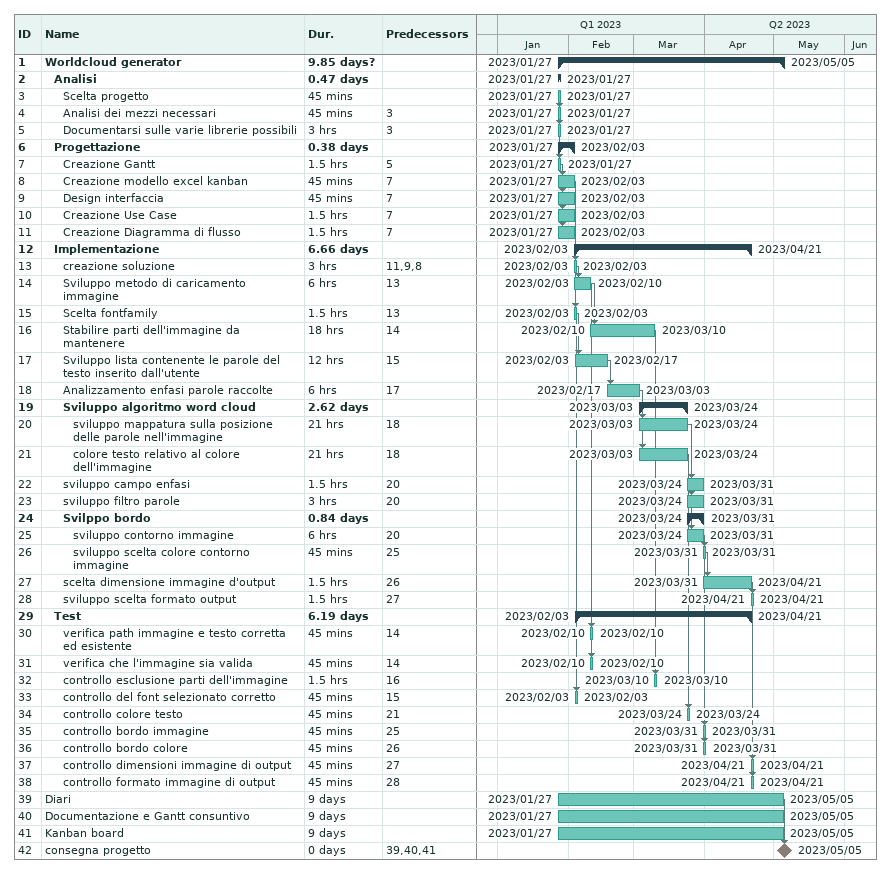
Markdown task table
| ID | Level | Task | Duration | Start | Finish | Predecessors |
|---|---|---|---|---|---|---|
| 1 | 1 | **Worldcloud generator** | 9.85d? | 2023-01-27 | 2023-05-05 |  |
| 2 | 2 | **Analisi** | 0.47d | 2023-01-27 | 2023-01-27 |  |
| 3 | 3 | Scelta progetto | 45min | 2023-01-27 | 2023-01-27 |  |
| 4 | 3 | Analisi dei mezzi necessari | 45min | 2023-01-27 | 2023-01-27 | 3 |
| 5 | 3 | Documentarsi sulle varie librerie possibili | 3h | 2023-01-27 | 2023-01-27 | 3 |
| 6 | 2 | **Progettazione** | 0.38d | 2023-01-27 | 2023-02-03 |  |
| 7 | 3 | Creazione Gantt | 1.5h | 2023-01-27 | 2023-01-27 | 5 |
| 8 | 3 | Creazione modello excel kanban | 45min | 2023-01-27 | 2023-02-03 | 7 |
| 9 | 3 | Design interfaccia | 45min | 2023-01-27 | 2023-02-03 | 7 |
| 10 | 3 | Creazione Use Case | 1.5h | 2023-01-27 | 2023-02-03 | 7 |
| 11 | 3 | Creazione Diagramma di flusso | 1.5h | 2023-01-27 | 2023-02-03 | 7 |
| 12 | 2 | **Implementazione** | 6.66d | 2023-02-03 | 2023-04-21 |  |
| 13 | 3 | creazione soluzione | 3h | 2023-02-03 | 2023-02-03 | 11, 9, 8 |
| 14 | 3 | Sviluppo metodo di caricamento immagine | 6h | 2023-02-03 | 2023-02-10 | 13 |
| 15 | 3 | Scelta fontfamily | 1.5h | 2023-02-03 | 2023-02-03 | 13 |
| 16 | 3 | Stabilire parti dell'immagine da mantenere | 18h | 2023-02-10 | 2023-03-10 | 14 |
| 17 | 3 | Sviluppo lista contenente le parole del testo inserito dall'utente | 12h | 2023-02-03 | 2023-02-17 | 15 |
| 18 | 3 | Analizzamento enfasi parole raccolte | 6h | 2023-02-17 | 2023-03-03 | 17 |
| 19 | 3 | **Sviluppo algoritmo word cloud** | 2.62d | 2023-03-03 | 2023-03-24 |  |
| 20 | 4 | sviluppo mappatura sulla posizione delle parole nell'immagine | 21h | 2023-03-03 | 2023-03-24 | 18 |
| 21 | 4 | colore testo relativo al colore dell'immagine | 21h | 2023-03-03 | 2023-03-24 | 18 |
| 22 | 3 | sviluppo campo enfasi | 1.5h | 2023-03-24 | 2023-03-31 | 20 |
| 23 | 3 | sviluppo filtro parole | 3h | 2023-03-24 | 2023-03-31 | 20 |
| 24 | 3 | **Svilppo bordo** | 0.84d | 2023-03-24 | 2023-03-31 |  |
| 25 | 4 | sviluppo contorno immagine | 6h | 2023-03-24 | 2023-03-31 | 20 |
| 26 | 4 | sviluppo scelta colore contorno immagine | 45min | 2023-03-31 | 2023-03-31 | 25 |
| 27 | 3 | scelta dimensione immagine d'output | 1.5h | 2023-03-31 | 2023-04-21 | 26 |
| 28 | 3 | sviluppo scelta formato output | 1.5h | 2023-04-21 | 2023-04-21 | 27 |
| 29 | 2 | **Test** | 6.19d | 2023-02-03 | 2023-04-21 |  |
| 30 | 3 | verifica path immagine e testo corretta ed esistente | 45min | 2023-02-10 | 2023-02-10 | 14 |
| 31 | 3 | verifica che l'immagine sia valida | 45min | 2023-02-10 | 2023-02-10 | 14 |
| 32 | 3 | controllo esclusione parti dell'immagine | 1.5h | 2023-03-10 | 2023-03-10 | 16 |
| 33 | 3 | controllo del font selezionato corretto | 45min | 2023-02-03 | 2023-02-03 | 15 |
| 34 | 3 | controllo colore testo | 45min | 2023-03-24 | 2023-03-24 | 21 |
| 35 | 3 | controllo bordo immagine | 45min | 2023-03-31 | 2023-03-31 | 25 |
| 36 | 3 | controllo bordo colore | 45min | 2023-03-31 | 2023-03-31 | 26 |
| 37 | 3 | controllo dimensioni immagine di output | 45min | 2023-04-21 | 2023-04-21 | 27 |
| 38 | 3 | controllo formato immagine di output | 45min | 2023-04-21 | 2023-04-21 | 28 |
| 39 | 1 | Diari | 9d | 2023-01-27 | 2023-05-05 |  |
| 40 | 1 | Documentazione e Gantt consuntivo | 9d | 2023-01-27 | 2023-05-05 |  |
| 41 | 1 | Kanban board | 9d | 2023-01-27 | 2023-05-05 |  |
| 42 | 1 | consegna progetto | 0d | 2023-05-05 | 2023-05-05 | 39, 40, 41 |
